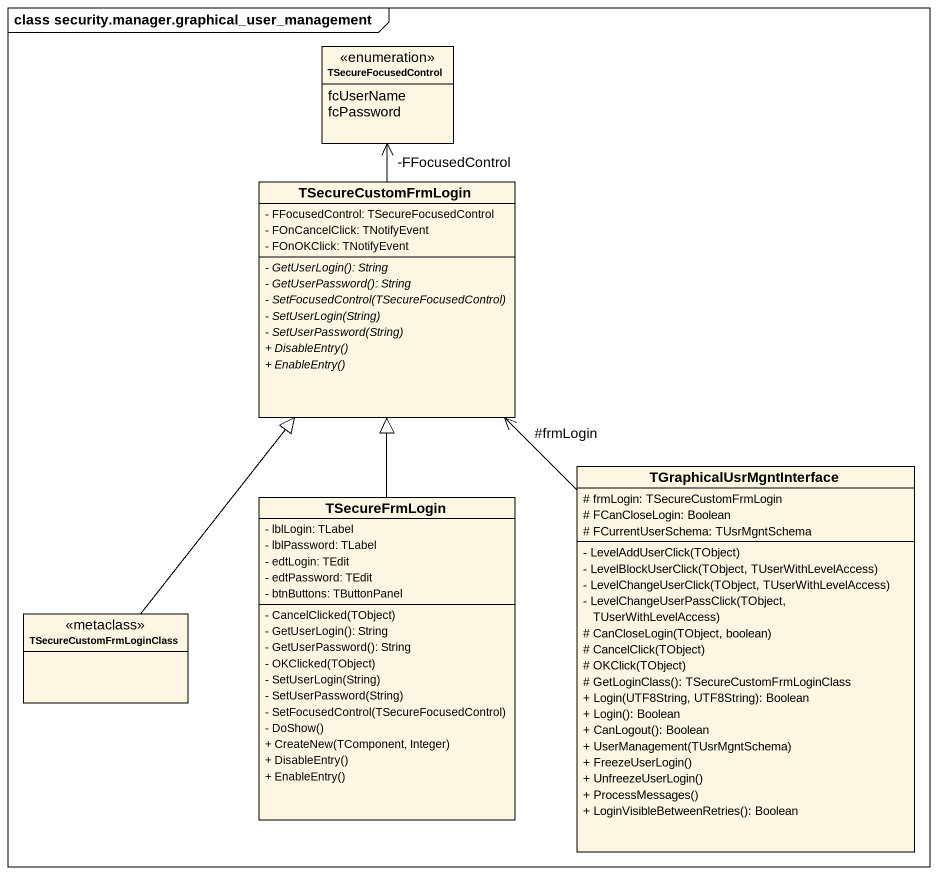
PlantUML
@startuml
mainframe class security.manager.graphical_user_management
hide circle
hide empty members
skinparam classAttributeIconSize 0
enum TSecureFocusedControl {
  fcUserName
  fcPassword
}
class TSecureCustomFrmLogin {
  - FFocusedControl: TSecureFocusedControl
  - FOnCancelClick: TNotifyEvent
  - FOnOKClick: TNotifyEvent
  {abstract} - GetUserLogin(): String
  {abstract} - GetUserPassword(): String
  {abstract} - SetFocusedControl(TSecureFocusedControl)
  {abstract} - SetUserLogin(String)
  {abstract} - SetUserPassword(String)
  {abstract} + DisableEntry()
  {abstract} + EnableEntry()
}
class TSecureFrmLogin {
  - lblLogin: TLabel
  - lblPassword: TLabel
  - edtLogin: TEdit
  - edtPassword: TEdit
  - btnButtons: TButtonPanel
  - CancelClicked(TObject)
  - GetUserLogin(): String
  - GetUserPassword(): String
  - OKClicked(TObject)
  - SetUserLogin(String)
  - SetUserPassword(String)
  - SetFocusedControl(TSecureFocusedControl)
  - DoShow()
  + CreateNew(TComponent, Integer)
  + DisableEntry()
  + EnableEntry()
}
class TGraphicalUsrMgntInterface {
  # frmLogin: TSecureCustomFrmLogin
  # FCanCloseLogin: Boolean
  # FCurrentUserSchema: TUsrMgntSchema
  - LevelAddUserClick(TObject)
  - LevelBlockUserClick(TObject, TUserWithLevelAccess)
  - LevelChangeUserClick(TObject, TUserWithLevelAccess)
  - LevelChangeUserPassClick(TObject, TUserWithLevelAccess)
  # CanCloseLogin(TObject, boolean)
  # CancelClick(TObject)
  # OKClick(TObject)
  # GetLoginClass(): TSecureCustomFrmLoginClass
  + Login(UTF8String, UTF8String): Boolean
  + Login(): Boolean
  + CanLogout(): Boolean
  + UserManagement(TUsrMgntSchema)
  + FreezeUserLogin()
  + UnfreezeUserLogin()
  + ProcessMessages()
  + LoginVisibleBetweenRetries(): Boolean
}
class TSecureCustomFrmLoginClass <<metaclass>>
TSecureCustomFrmLogin -up-> "-FFocusedControl" TSecureFocusedControl
TSecureFrmLogin -up-|> TSecureCustomFrmLogin
TGraphicalUsrMgntInterface -up-> "#frmLogin" TSecureCustomFrmLogin
TSecureCustomFrmLoginClass -up-|> TSecureCustomFrmLogin
@enduml
